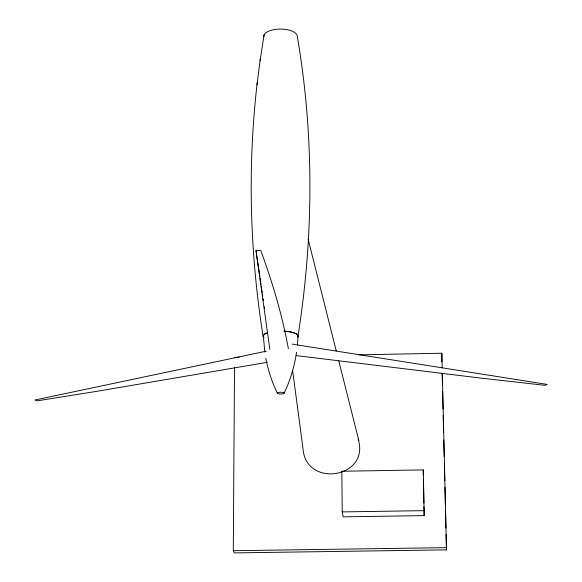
<?xml version="1.0" encoding="UTF-8"?>
<svg xmlns="http://www.w3.org/2000/svg" width="582" height="582" viewBox="0 0 582 582"><rect width="100%" height="100%" fill="white"/><g stroke="black" fill="none" stroke-linecap="round" stroke-linejoin="round"><path stroke-width="0.87" d="M442.32 373.208L446.474 549.866L234.379 552.9L233.295 550.71L234.517 367.278M359.116 354.845L441.833 353.223L441.869 361.895M298.049 335.792L297.424 345.206M257.295 82.331L256.982 84.841C247.452 168.489 249.889 253.374 263.108 336.483M260.081 60.717L264.061 34.942M256.982 84.841L260.358 58.469M298.049 335.785C313.713 236.627 314.287 134.886 297.191 35.88A16.725 7.21 0.1 0 0 279.338 29.1A16.725 7.21 0.1 0 0 263.828 36.826M296.58 352.248C294.39 366.427 290.338 380.366 284.074 393.294A3.405 0.888 0 0 1 278.502 393.788A3.405 0.888 0 0 1 279.636 392.283A3.405 0.888 0 0 1 284.074 393.294M266.367 351.15L34.811 400.016L37.306 400.823L95.026 391.621L267.182 362.339M234.582 357.29L239.129 357.203M423.289 469.907L341.838 471.245L342.216 511.913L343.176 516.852L424.169 515.616L423.289 469.907L423.31 475.312M342.216 511.913L424.162 510.654M233.295 550.71L446.59 547.647M269.852 349.52L256.007 250.609L260.809 250.558C272.463 282.481 282.248 315.175 288.374 348.633M296.122 355.587L481.729 378.205L545.058 385.335L547.189 384.418L292.106 344.108M277.345 393.185C271.983 382.134 268.142 370.356 265.814 358.301M358.134 439.097C370.494 478.077 305.448 488.473 302.982 448.416L292.681 371.003M308.118 239.115L336.258 350.888M338.695 360.571L358.861 440.661M256.007 250.609L259.834 276.494M260.096 278.276L261.02 284.525M261.282 286.308L261.544 288.09M261.805 289.88L262.206 292.557M262.467 294.339L262.729 296.122M263.129 298.799L263.391 300.588M264.315 306.838L264.577 308.62M264.788 352.095L263.413 336.491A17.358 4.998 0 0 1 267.553 332.846M441.833 353.223L442.189 367.759M442.16 373.702L442.451 385.51M442.604 391.861L443.026 409.117M443.186 415.475L443.608 432.724M443.782 439.992L444.182 456.332M444.357 463.599L444.786 480.856M444.939 487.207L445.361 504.463M445.514 510.814L445.936 528.07M446.096 534.429L446.474 549.866M423.405 479.786L423.9 503.081M423.98 506.66L424.169 515.616M284.074 331.194A17.358 4.998 0 0 1 297.729 337.094A17.511 5.042 0 0 0 283.951 331.143M264.053 337.771A17.511 5.042 0 0 1 267.291 332.809"/></g></svg>
